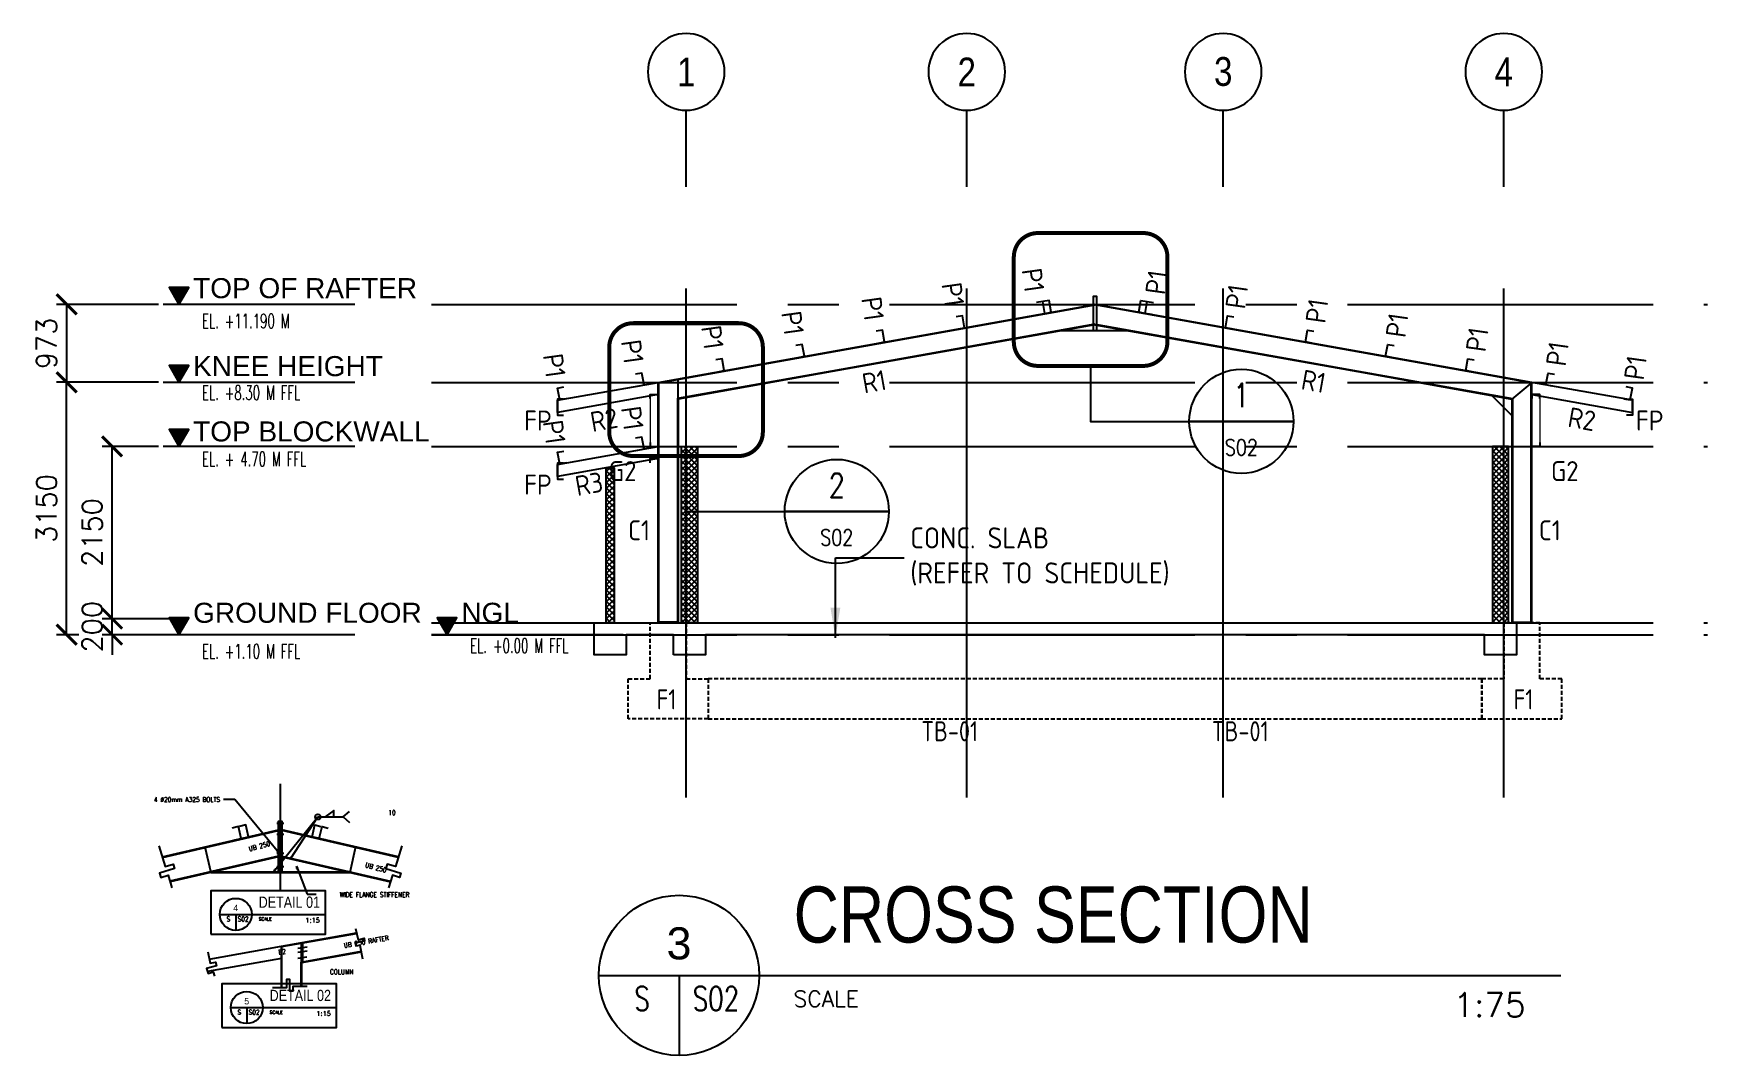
# Model space of a CAD drawing. Header units: millimetres. Extents: x -427046 to -302732, y -48485 to 25407.
# Drawn here: x -336105 to -315219, y 9759 to 22515 of the extents above; entities that cross this region are included whole.
import ezdxf
from ezdxf.enums import TextEntityAlignment as Align
from ezdxf.xclip import XClip

# ---------------------------------------------------------------- set-up
doc = ezdxf.new("R2010")
doc.units = ezdxf.units.MM
doc.header["$LTSCALE"] = 200
doc.header["$MEASUREMENT"] = 0
doc.header["$XCLIPFRAME"] = 2
for name, pattern in [('CENTER', [50.8, 31.75, -6.35, 6.35, -6.35]), ('CENTER2', [28.575, 19.05, -3.175, 3.175, -3.175]), ('HIDDEN', [0.375, 0.25, -0.125]), ('X-Grid-Warehouse$0$CENTER', [50.8, 31.75, -6.35, 6.35, -6.35])]:
    doc.linetypes.add(name, pattern=pattern)
for name, color, linetype in [('1201S pln footng GFL$0$02TX0100---', 2, 'Continuous'), ('A-_FURN----_E-', 8, 'Continuous'), ('A-ANNO-SYMB', 1, 'Continuous'), ('A-ANNO-SYMB-ELEV', 1, 'Continuous'), ('A-ANNO-TEXT', 2, 'Continuous'), ('A-DIM', 1, 'Continuous'), ('A-ELEV-05', 5, 'Continuous'), ('A-ELEV-08', 8, 'Continuous'), ('A-FLOR', 1, 'Continuous'), ('A-GRID', 9, 'CENTER'), ('A-TAR', 1, 'Continuous'), ('A-TITL', 2, 'Continuous'), ('A-TITL-TEXT', 3, 'Continuous'), ('A-TITL-TEXT-03', 3, 'Continuous'), ('A-TXT', 2, 'Continuous'), ('A-WALL', 8, 'Continuous'), ('A-WALL-FNSH', 1, 'Continuous'), ('X-Grid-Warehouse$0$7-9$0$A-GRID-BBLE', 9, 'Continuous'), ('X-Grid-Warehouse$0$A-ANNO-DIMS', 1, 'Continuous'), ('X-Grid-Warehouse$0$A-GRID', 9, 'X-Grid-Warehouse$0$CENTER')]:
    doc.layers.add(name, color=color, linetype=linetype)
doc.layers.add('C-CHANEL', color=242, linetype='Continuous', lineweight=5)
doc.styles.add('1201S pln footng', font='isocp.shx')
doc.styles.add('RC-ANNO-AR-W080', font='arial.ttf', dxfattribs={"width": 0.8})
doc.styles.add('RC-ANNO-AR-W100', font='arial.ttf')
doc.styles.add('RC-ANNO-RO-W080', font='romans.shx', dxfattribs={"width": 0.8})
doc.styles.add('RC-ANNO-RO-W100', font='romans.shx')
doc.styles.add('RC-ANNO-SI-080', font='simplex.shx', dxfattribs={"width": 0.8})
doc.styles.add('RC-ANNO-SI-W060', font='simplex.shx', dxfattribs={"width": 0.6})
doc.styles.add('RC-ANNO-SI-W075', font='simplex.shx', dxfattribs={"width": 0.75})
doc.styles.add('RC-ANNO-SI-W080', font='simplex.shx', dxfattribs={"width": 0.8})
doc.styles.add('RC-ANNO-SI-W100', font='simplex.shx')
doc.styles.add('ST-ISOCP', font='isocp.shx')
doc.styles.add('X-Grid-Warehouse$0$7-9$0$12TH FLOOR COL$0$GRID', font='ARIALN.TTF')
doc.styles.add('X-Grid-Warehouse$0$RC-ANNO-RO-W100', font='romans.shx')
doc.dimstyles.new('RC-LEAD-0030', dxfattribs={"dimscale": 30, "dimtxt": 2.5, "dimasz": 2.5, "dimexe": 1.25, "dimexo": 0.625, "dimgap": 1.25, "dimtad": 1, "dimdec": 0, "dimdsep": 46, "dimtxsty": 'RC-ANNO-RO-W100', "dimblk": 'NONE', "dimcen": 2.5, "dimclrd": 1, "dimclre": 1, "dimclrt": 2, "dimadec": 0, "dimazin": 0, "dimtfac": 1, "dimtdec": 0, "dimtmove": 0, "dimatfit": 3, "dimldrblk": 'SYMB-TAGARW-0001-01', "dimfxl": 0, "dimtzin": 0, "dimlwd": -1, "dimarcsym": 0})
doc.dimstyles.new('X-GRID-B1$0$RC-DIMS-0100', dxfattribs={"dimscale": 150, "dimtxt": 3, "dimasz": 2.5, "dimexe": 1.25, "dimexo": 0.625, "dimgap": 1.25, "dimtad": 1, "dimdec": 0, "dimdsep": 46, "dimtxsty": 'ST-ISOCP', "dimblk": 'X-GRID-B1$0$_ArchTick', "dimcen": 2.5, "dimclrd": 1, "dimclre": 1, "dimclrt": 2, "dimadec": 0, "dimazin": 0, "dimtfac": 1, "dimtdec": 0, "dimtmove": 0, "dimatfit": 3, "dimfxl": 0, "dimtzin": 0, "dimlwd": -1, "dimarcsym": 0})
doc.dimstyles.new('X-Grid-Warehouse$0$RC-DIMS-0100', dxfattribs={"dimscale": 100, "dimtxt": 2.5, "dimasz": 2.5, "dimexe": 1.25, "dimexo": 0.625, "dimgap": 1.25, "dimtad": 1, "dimdec": 0, "dimdsep": 46, "dimtxsty": 'X-Grid-Warehouse$0$RC-ANNO-RO-W100', "dimblk": 'X-Grid-Warehouse$0$_ARCHTICK', "dimcen": 2.5, "dimclrd": 1, "dimclre": 1, "dimclrt": 2, "dimadec": 0, "dimazin": 0, "dimtfac": 1, "dimtdec": 0, "dimtmove": 0, "dimatfit": 3, "dimldrblk": 'X-Grid-Warehouse$0$_None', "dimfxl": 0, "dimtzin": 0, "dimlwd": -1, "dimarcsym": 0})
pattern_1 = [(45, (-250361.47, 291585.5), (-35.355339, 35.355339), []), (135, (-250361.47, 291585.5), (-35.355339, -35.355339), [])]

# ---------------------------------------------------------------- blocks, each defined once
blk = doc.blocks.new('_None')
blk = doc.blocks.new('SYMB-TAGARW-0001-01')
at = {"color": 1}
blk.add_lwpolyline([(-1.04, 0), (0, 0)], dxfattribs=at)
at = {"color": 2, "const_width": 0.0792}
blk.add_lwpolyline([(-0.53, -0.53), (0, 0), (-0.53, 0.53)], dxfattribs=at)
blk = doc.blocks.new('ANNO-DWGTTL-0001-01')
at = {"color": 1}
for p, q in [((-10, 0), (110, 0)), ((0, 0), (0, -10))]:
    blk.add_line(p, q, dxfattribs=at)
at = {"layer": 'A-TITL'}
blk.add_circle((0, 0), 10, dxfattribs=at)
at = {"color": 3, "style": 'RC-ANNO-SI-W075', "width": 0.75}
for tag, p in [('SOURCE_SHEET_NO', (-4.61, -2.89)), ('DRAWING_SHEET_NO', (4.61, -2.89))]:
    blk.add_attdef(tag, text='', height=2, dxfattribs=at).set_placement(p, align=Align.MIDDLE_CENTER)
at = {"layer": 'A-TITL-TEXT', "color": 3, "insert": (14.29, -1.92), "char_height": 2, "width": 13.6957, "attachment_point": 1, "style": 'RC-ANNO-SI-W100'}
blk.add_mtext('SCALE', dxfattribs=at)
at = {"layer": 'A-TITL-TEXT', "style": 'RC-ANNO-AR-W080', "width": 0.8}
blk.add_attdef('DRAWING_TITLE', text='', height=7, dxfattribs=at).set_placement((14.29, 2), align=Align.BOTTOM_LEFT)
at = {"layer": 'A-TITL-TEXT', "style": 'RC-ANNO-AR-W100'}
blk.add_attdef('DRAWING_NO', text='', height=4, dxfattribs=at).set_placement((0, 4), align=Align.MIDDLE_CENTER)
at = {"layer": 'A-TITL-TEXT', "color": 3, "style": 'RC-ANNO-SI-W100'}
blk.add_attdef('DRAWING_SCALE', text='', height=2, dxfattribs=at).set_placement((110, -4.54), align=Align.BOTTOM_RIGHT)
blk = doc.blocks.new('X-Grid-Warehouse$0$7-9$0$12TH FLOOR COL$0$GRID MODULE')
at = {"color": 8, "linetype": 'Continuous'}
blk.add_circle((0, 0), 600, dxfattribs=at)
at = {"color": 6, "style": 'X-Grid-Warehouse$0$7-9$0$12TH FLOOR COL$0$GRID'}
blk.add_attdef('GRID_TEXT_VERTICAL', text='', height=450, dxfattribs=at).set_placement((0, 0), align=Align.MIDDLE_CENTER)
blk = doc.blocks.new('ANNO-FLVLTG-0001')
blk.add_hatch(color=1).paths.add_polyline_path([(0, 0), (1.07, 1.85), (-1.07, 1.85)])
at = {"color": 1}
for p, q in [((1.7, 0), (-1.7, 0)), ((19.21, 0), (1.7, 0))]:
    blk.add_line(p, q, dxfattribs=at)
blk.add_lwpolyline([(0, 0), (1.07, 1.85), (-1.07, 1.85)], close=True, dxfattribs=at)
at = {"layer": 'A-_FURN----_E-', "color": 8, "style": 'RC-ANNO-SI-W060', "width": 0.6}
blk.add_attdef('FFL_LEVEL', (2.52, 0.61), '', height=2, dxfattribs=at)
blk = doc.blocks.new('X-Grid-Warehouse$0$_ARCHTICK')
at = {"color": 0, "linetype": 'ByBlock', "const_width": 0.15}
blk.add_lwpolyline([(-0.5, -0.5), (0.5, 0.5)], dxfattribs=at)
blk = doc.blocks.new('*D47')
at = {"layer": 'defpoints', "color": 0}
for p in [(-335123, 15211), (-334213, 15211), (-334213, 15011)]:
    blk.add_point(p, dxfattribs=at)
at = {"layer": 'X-Grid-Warehouse$0$A-ANNO-DIMS', "color": 1}
for p, q in [((-335123, 15211), (-335123, 15461)), ((-335123, 15011), (-335123, 15211)), ((-335123, 15011), (-335123, 14761))]:
    blk.add_line(p, q, dxfattribs=at)
at = {"layer": 'X-Grid-Warehouse$0$A-ANNO-DIMS', "color": 1, "lineweight": -2}
for p, q in [((-334275, 15211), (-335248, 15211)), ((-334275, 15011), (-335248, 15011))]:
    blk.add_line(p, q, dxfattribs=at)
at = {"layer": 'X-Grid-Warehouse$0$A-ANNO-DIMS', "color": 1, "xscale": 250, "yscale": 250, "zscale": 250}
for p, rotation in [((-335123, 15211), 270), ((-335123, 15011), 90)]:
    blk.add_blockref('X-Grid-Warehouse$0$_ARCHTICK', p, dxfattribs=dict(at, rotation=rotation))
at = {"layer": 'X-Grid-Warehouse$0$A-ANNO-DIMS', "color": 2, "insert": (-335373, 15111), "char_height": 250, "attachment_point": 5, "rotation": 90, "style": 'X-Grid-Warehouse$0$RC-ANNO-RO-W100'}
blk.add_mtext('200', dxfattribs=at)
blk = doc.blocks.new('X-Grid-Warehouse$0$_None')
blk = doc.blocks.new('*D48')
at = {"layer": 'defpoints', "color": 0}
for p in [(-335123, 17361), (-334485, 17361), (-334487, 15211)]:
    blk.add_point(p, dxfattribs=at)
at = {"layer": 'X-Grid-Warehouse$0$A-ANNO-DIMS', "color": 1, "lineweight": -2}
for p, q in [((-334547, 17361), (-335248, 17361)), ((-334550, 15211), (-335248, 15211))]:
    blk.add_line(p, q, dxfattribs=at)
at = {"layer": 'X-Grid-Warehouse$0$A-ANNO-DIMS', "color": 1}
blk.add_line((-335123, 15211), (-335123, 17361), dxfattribs=at)
at = {"layer": 'X-Grid-Warehouse$0$A-ANNO-DIMS', "color": 1, "xscale": 250, "yscale": 250, "zscale": 250}
for p, rotation in [((-335123, 17361), 90), ((-335123, 15211), 270)]:
    blk.add_blockref('X-Grid-Warehouse$0$_ARCHTICK', p, dxfattribs=dict(at, rotation=rotation))
at = {"layer": 'X-Grid-Warehouse$0$A-ANNO-DIMS', "color": 2, "insert": (-335373, 16286), "char_height": 250, "attachment_point": 5, "rotation": 90, "style": 'X-Grid-Warehouse$0$RC-ANNO-RO-W100'}
blk.add_mtext('2150', dxfattribs=at)
blk = doc.blocks.new('*D49')
at = {"layer": 'defpoints', "color": 0}
for p in [(-335691, 18161), (-334485, 18161), (-335477, 15011)]:
    blk.add_point(p, dxfattribs=at)
at = {"layer": 'X-Grid-Warehouse$0$A-ANNO-DIMS', "color": 1, "lineweight": -2}
for p, q in [((-334547, 18161), (-335816, 18161)), ((-335539, 15011), (-335816, 15011))]:
    blk.add_line(p, q, dxfattribs=at)
at = {"layer": 'X-Grid-Warehouse$0$A-ANNO-DIMS', "color": 1}
blk.add_line((-335691, 15011), (-335691, 18161), dxfattribs=at)
at = {"layer": 'X-Grid-Warehouse$0$A-ANNO-DIMS', "color": 1, "xscale": 250, "yscale": 250, "zscale": 250}
for p, rotation in [((-335691, 18161), 90), ((-335691, 15011), 270)]:
    blk.add_blockref('X-Grid-Warehouse$0$_ARCHTICK', p, dxfattribs=dict(at, rotation=rotation))
at = {"layer": 'X-Grid-Warehouse$0$A-ANNO-DIMS', "color": 2, "insert": (-335941, 16586), "char_height": 250, "attachment_point": 5, "rotation": 90, "style": 'X-Grid-Warehouse$0$RC-ANNO-RO-W100'}
blk.add_mtext('3150', dxfattribs=at)
blk = doc.blocks.new('*D50')
at = {"layer": 'defpoints', "color": 0}
for p in [(-334485, 19134), (-335691, 18161), (-334485, 18161)]:
    blk.add_point(p, dxfattribs=at)
at = {"layer": 'X-Grid-Warehouse$0$A-ANNO-DIMS', "color": 1, "lineweight": -2}
for p, q in [((-334547, 19134), (-335816, 19134)), ((-334547, 18161), (-335816, 18161))]:
    blk.add_line(p, q, dxfattribs=at)
at = {"layer": 'X-Grid-Warehouse$0$A-ANNO-DIMS', "color": 1}
blk.add_line((-335691, 19134), (-335691, 18161), dxfattribs=at)
at = {"layer": 'X-Grid-Warehouse$0$A-ANNO-DIMS', "color": 1, "xscale": 250, "yscale": 250, "zscale": 250}
for p, rotation in [((-335691, 19134), 90), ((-335691, 18161), 270)]:
    blk.add_blockref('X-Grid-Warehouse$0$_ARCHTICK', p, dxfattribs=dict(at, rotation=rotation))
at = {"layer": 'X-Grid-Warehouse$0$A-ANNO-DIMS', "color": 2, "insert": (-335941, 18647), "char_height": 250, "attachment_point": 5, "rotation": 90, "style": 'X-Grid-Warehouse$0$RC-ANNO-RO-W100'}
blk.add_mtext('973', dxfattribs=at)
blk = doc.blocks.new('ANNO-TARGET-0001-01')
at = {"color": 5}
blk.add_line((0, 0), (-13, 0), dxfattribs=at)
blk.add_circle((-6.5, 0), 6.5, dxfattribs=at)
at = {"color": 3, "style": 'RC-ANNO-SI-080', "width": 0.8}
for tag, p in [('DRAWING_NO', (-6.5, 3.25)), ('TARGET_SHEET_NO', (-6.5, -3.25))]:
    blk.add_attdef(tag, text='', height=2, dxfattribs=at).set_placement(p, align=Align.MIDDLE_CENTER)
blk = doc.blocks.new('X-GRID-B1$0$_ArchTick')
at = {"color": 0, "linetype": 'ByBlock', "const_width": 0.15}
blk.add_lwpolyline([(-0.5, -0.5), (0.5, 0.5)], dxfattribs=at)

msp = doc.modelspace()

# ---------------------------------------------------------------- hatches: boundary and pattern name
for points in [[(-333045.3, 12642.6), (-333045.3, 12662.6), (-333005.3, 12662.6), (-333005.3, 12642.6)], [(-333045.3, 12508.6), (-333045.3, 12528.6), (-333005.3, 12528.6), (-333005.3, 12508.6)], [(-333045.3, 12269.6), (-333045.3, 12289.6), (-333005.3, 12289.6), (-333005.3, 12269.6)], [(-333045.3, 12103.1), (-333045.3, 12123.1), (-333005.3, 12123.1), (-333005.3, 12103.1)]]:
    msp.add_hatch(color=14).paths.add_polyline_path(points)
at = {"layer": 'A-WALL-FNSH'}
h = msp.add_hatch(dxfattribs=at)
h.set_pattern_fill('ANSI37', color=8, scale=400)
h.set_pattern_definition(pattern_1)
h.paths.add_polyline_path([(-327821, 15160.5), (-328021, 15160.5), (-328021, 17360.5), (-327821, 17360.5)])
h = msp.add_hatch(dxfattribs=at)
h.set_pattern_fill('ANSI37', color=8, scale=400)
h.set_pattern_definition(pattern_1)
h.paths.add_polyline_path([(-317901, 15160.5), (-317701, 15160.5), (-317701, 17360.5), (-317901, 17360.5)])
h = msp.add_hatch(dxfattribs=at)
h.set_pattern_fill('ANSI37', color=8, scale=400)
h.set_pattern_definition(pattern_1)
h.paths.add_polyline_path([(-328861, 15160.5), (-328961, 15160.5), (-328961, 17092.1), (-328861, 17092.1)])

# ---------------------------------------------------------------- linework, layer by layer
at = {"color": 2}
for points in [[(-323566, 19007.8), (-323487.2, 19021.5), (-323513.1, 19169.5), (-323591.9, 19155.8)], [(-323487.2, 19021.5), (-323408.4, 19035.3), (-323434.3, 19183.3), (-323513.1, 19169.5)], [(-322234.8, 19021.5), (-322313.6, 19035.3), (-322287.7, 19183.3), (-322208.9, 19169.5)], [(-322156, 19007.8), (-322234.8, 19021.5), (-322208.9, 19169.5), (-322130.1, 19155.8)], [(-325566, 18650.6), (-325487.2, 18664.4), (-325513.1, 18812.4), (-325591.9, 18798.6)], [(-324566, 18829.2), (-324487.2, 18843), (-324513.1, 18991), (-324591.9, 18977.2)], [(-321156, 18829.2), (-321234.8, 18843), (-321208.9, 18991), (-321130.1, 18977.2)], [(-320156, 18650.6), (-320234.8, 18664.4), (-320208.9, 18812.4), (-320130.1, 18798.6)], [(-326566, 18472.1), (-326487.2, 18485.9), (-326513.1, 18633.9), (-326591.9, 18620.1)], [(-319156, 18472.1), (-319234.8, 18485.9), (-319208.9, 18633.9), (-319130.1, 18620.1)], [(-327566, 18293.5), (-327487.2, 18307.3), (-327513.1, 18455.3), (-327591.9, 18441.5)], [(-318156, 18293.5), (-318234.8, 18307.3), (-318208.9, 18455.3), (-318130.1, 18441.5)], [(-328566, 18115), (-328487.2, 18128.8), (-328513.1, 18276.8), (-328591.9, 18263)], [(-317156, 18115), (-317234.8, 18128.8), (-317208.9, 18276.8), (-317130.1, 18263)], [(-329460.4, 17955.3), (-329539.1, 17941), (-329566, 18088.8), (-329487.3, 18103.2)], [(-316261.6, 17955.3), (-316182.9, 17941), (-316156, 18088.8), (-316234.7, 18103.2)], [(-329491, 17951.8), (-329566, 17951.8), (-329566, 17751.8), (-329491, 17751.8)], [(-316231, 17951.8), (-316156, 17951.8), (-316156, 17751.8), (-316231, 17751.8)], [(-328566, 17315), (-328487.2, 17328.8), (-328513.1, 17476.8), (-328591.9, 17463)], [(-329460.4, 17155.3), (-329539.1, 17141), (-329566, 17288.8), (-329487.3, 17303.2)], [(-329491, 17151.8), (-329566, 17151.8), (-329566, 16951.8), (-329491, 16951.8)], [(-333591.4, 12450.8), (-333513.4, 12468.5), (-333546.8, 12615), (-333624.8, 12597.3)], [(-333500.4, 12472), (-333422.4, 12489.7), (-333455.8, 12636.2), (-333533.8, 12618.5)], [(-332551.6, 12472), (-332629.6, 12489.7), (-332596.2, 12636.2), (-332518.2, 12618.5)], [(-332460.6, 12450.8), (-332538.6, 12468.5), (-332505.2, 12615), (-332427.2, 12597.3)]]:
    msp.add_lwpolyline(points, dxfattribs=at)
at = {"color": 4}
for points in [[(-328411, 17958.1), (-328411, 18008.1), (-328311, 18008.1), (-328311, 17958.1)], [(-317311, 17958.1), (-317311, 18008.1), (-317411, 18008.1), (-317411, 17958.1)], [(-328411, 17410.5), (-328411, 17360.5), (-328311, 17360.5), (-328311, 17410.5)], [(-317311, 17410.5), (-317311, 17360.5), (-317411, 17360.5), (-317411, 17410.5)], [(-328411, 17158.1), (-328411, 17208.1), (-328311, 17208.1), (-328311, 17158.1)]]:
    msp.add_lwpolyline(points, dxfattribs=at)
at = {"color": 14}
for points in [[(-333045.3, 12642.6), (-333045.3, 12662.6), (-333005.3, 12662.6), (-333005.3, 12642.6)], [(-333045.3, 12508.6), (-333045.3, 12528.6), (-333005.3, 12528.6), (-333005.3, 12508.6)], [(-333045.3, 12269.6), (-333045.3, 12289.6), (-333005.3, 12289.6), (-333005.3, 12269.6)], [(-333045.3, 12103.1), (-333045.3, 12123.1), (-333005.3, 12123.1), (-333005.3, 12103.1)]]:
    msp.add_lwpolyline(points, close=True, dxfattribs=at)
at = {"layer": 'A-ANNO-SYMB', "color": 5, "linetype": 'HIDDEN', "const_width": 50}
for points in [[(-323574, 18365.8), (-322257.2, 18365.8, 0.4142136), (-321957.2, 18665.8), (-321957.2, 19723.8, 0.4142136), (-322257.2, 20023.8), (-323574, 20023.8, 0.4142136), (-323874, 19723.8), (-323874, 18665.8, 0.4142136)], [(-328621.7, 17241.3), (-327304.8, 17241.3, 0.4142136), (-327004.8, 17541.3), (-327004.8, 18599.2, 0.4142136), (-327304.8, 18899.2), (-328621.7, 18899.2, 0.4142136), (-328921.7, 18599.2), (-328921.7, 17541.3, 0.4142136)]]:
    msp.add_lwpolyline(points, format="xyb", close=True, dxfattribs=at)
at = {"layer": 'A-ANNO-SYMB', "color": 5}
for points in [[(-322915.6, 18365.8), (-322915.6, 17673.9), (-320384.6, 17673.9)], [(-327963.3, 17241.3), (-327963.3, 16549.4), (-325432.3, 16549.4)]]:
    msp.add_lwpolyline(points, dxfattribs=at)
at = {"layer": 'A-DIM', "color": 1}
for p in [(-328311, 18160.5), (-317411, 18160.5)]:
    msp.add_line(p, (-322861, 19133.6), dxfattribs=at)
for points in [[(-332089, 11344.1), (-332056, 11204.1), (-331979.9, 11222.1), (-331973.5, 11185.1), (-332089.7, 11164.9), (-332083.1, 11127), (-332031.6, 11136), (-332002, 10965.7)], [(-333931, 11053.1), (-333902, 10910.1), (-333834.7, 10923.8), (-333823, 10878.1), (-333945.6, 10846.6), (-333924, 10783.1), (-333863.6, 10803.7), (-333844.9, 10748.7)], [(-333121.5, 10607.6), (-332945, 10607.6), (-332945, 10712.1), (-332909.5, 10712.1), (-332909.5, 10565.6), (-332864, 10565.6), (-332864, 10623.6), (-332689.5, 10623.6)]]:
    msp.add_lwpolyline(points, dxfattribs=at)
at = {"layer": 'A-ELEV-05', "color": 2, "linetype": 'HIDDEN'}
for points in [[(-328686, 13960.5), (-328686, 14460.5), (-328411, 14460.5), (-328411, 15160.5), (-327961, 15160.5), (-327961, 14460.5), (-327686, 14460.5), (-327686, 13960.5)], [(-317036, 13960.5), (-317036, 14460.5), (-317311, 14460.5), (-317311, 15160.5), (-317761, 15160.5), (-317761, 14460.5), (-318036, 14460.5), (-318036, 13960.5)]]:
    msp.add_lwpolyline(points, close=True, dxfattribs=at)
at = {"layer": 'A-ELEV-08', "linetype": 'CENTER2'}
for p, q in [((-331138.8, 19133.6), (-315218.9, 19133.6)), ((-331138.8, 18160.5), (-315218.9, 18160.5)), ((-331138.8, 17360.5), (-315218.9, 17360.5)), ((-331138.8, 15160.5), (-315218.9, 15160.5)), ((-331138.8, 15010.5), (-315218.9, 15010.5))]:
    msp.add_line(p, q, dxfattribs=at)
at = {"layer": 'A-FLOR'}
for points in [[(-334541, 12375.6), (-334462, 12118.1), (-334361.6, 12148.9), (-334344.3, 12092.6), (-334531.4, 12035.2), (-334515.2, 11982.4), (-334425.6, 12009.9), (-334377.1, 11852)], [(-331511, 12375.6), (-331590, 12118.1), (-331690.4, 12148.9), (-331707.7, 12092.6), (-331520.6, 12035.2), (-331536.8, 11982.4), (-331626.4, 12009.9), (-331674.9, 11852)]]:
    msp.add_lwpolyline(points, dxfattribs=at)
at = {"layer": 'A-GRID'}
msp.add_line((-333026, 13151.6), (-333026, 11807.5), dxfattribs=at)
at = {"layer": 'A-WALL', "color": 4}
for p, q in [((-322429.3, 18802.6), (-323292.7, 18802.6)), ((-328061, 17951.2), (-328061, 18205.1)), ((-317411, 18160.5), (-317661, 17951.2)), ((-332805, 11097.6), (-332692, 11113.6)), ((-332762.5, 10914.3), (-332762.5, 11168.3)), ((-332742.5, 10914.3), (-332742.5, 11168.3)), ((-332807, 10973.6), (-332694, 10989.6)), ((-332805, 11048.6), (-332692, 11064.6))]:
    msp.add_line(p, q, dxfattribs=at)
at = {"layer": 'A-WALL', "color": 2}
for p, q in [((-333966.7, 12363.9), (-333892.2, 12042.4)), ((-332085.3, 12363.9), (-332159.8, 12042.4)), ((-333892.2, 12052.4), (-332159.8, 12052.4)), ((-333892.2, 12042.4), (-332159.8, 12042.4))]:
    msp.add_line(p, q, dxfattribs=at)
at = {"layer": 'A-WALL', "color": 4}
for points in [[(-322841, 18802.6), (-322881, 18802.6), (-322881, 19235.6), (-322841, 19235.6)], [(-333006, 12052.4), (-333046, 12052.4), (-333046, 12681.9), (-333006, 12681.9)]]:
    msp.add_lwpolyline(points, close=True, dxfattribs=at)
for points in [[(-322861, 18879.7), (-326141.6, 18293.9), (-328061, 17951.2), (-328061, 15160.5), (-328311, 15160.5), (-328311, 18160.5), (-322861, 19133.6)], [(-322861, 18879.7), (-319580.4, 18293.9), (-317661, 17951.2), (-317661, 15160.5), (-317411, 15160.5), (-317411, 18160.5), (-322861, 19133.6)], [(-334499.5, 12240.5), (-333046, 12577.2)], [(-331552.5, 12240.5), (-333006, 12577.2)], [(-333046, 12238.5), (-334399.5, 11924.9)], [(-333006, 12238.5), (-331652.5, 11924.9)], [(-333012.5, 10607.6), (-333012.5, 11123.6), (-332076.4, 11290.8)], [(-332016.2, 11047.6), (-332762.5, 10914.3), (-332762.5, 10623.6)]]:
    msp.add_lwpolyline(points, dxfattribs=at)
at = {"layer": 'A-WALL', "color": 1}
for points in [[(-322862.3, 18887.1), (-326142.9, 18301.4), (-328068.6, 17957.5), (-328068.6, 15168.1), (-328303.4, 15168.1), (-328303.4, 18154.2), (-322859.7, 19126.2)], [(-322859.7, 18887.1), (-319579.1, 18301.4), (-317653.4, 17957.5), (-317653.4, 15168.1), (-317418.6, 15168.1), (-317418.6, 18154.2), (-322862.3, 19126.2)], [(-332359.6, 12736.4), (-332359.6, 12818.8), (-332464.1, 12736.4)], [(-332241.1, 12736.4), (-332162.8, 12804.4)], [(-334496.6, 12230.9), (-333046, 12567)], [(-331555.4, 12230.9), (-333006, 12567)], [(-332241.1, 12736.4), (-332162.8, 12668.4)], [(-333046, 12248.8), (-334402.5, 11934.5)], [(-333006, 12248.8), (-331649.5, 11934.5)], [(-333004.9, 10607.6), (-333004.9, 11117.3), (-332074.7, 11283.4)], [(-332017.5, 11055), (-332770.1, 10920.6), (-332770.1, 10623.6)]]:
    msp.add_lwpolyline(points, dxfattribs=at)
at = {"layer": 'A-WALL', "color": 2}
for points in [[(-328311, 18008.1), (-329566, 17784), (-329566, 17936.4), (-328311, 18160.5)], [(-317411, 18008.1), (-316156, 17784), (-316156, 17936.4), (-317411, 18160.5)], [(-328311, 17208.1), (-329566, 16984), (-329566, 17136.4), (-328311, 17360.5)], [(-333912.7, 10962.9), (-333012.5, 11123.6)], [(-333012.5, 10971.2), (-333932.1, 10807)]]:
    msp.add_lwpolyline(points, dxfattribs=at)
msp.add_lwpolyline([(-317661, 17745.8), (-317911, 17995.8), (-317661, 17951.2)], close=True, dxfattribs=at)
at = {"layer": 'A-WALL', "color": 8}
for points in [[(-327821, 15160.5), (-328021, 15160.5), (-328021, 17360.5), (-327821, 17360.5)], [(-317901, 15160.5), (-317701, 15160.5), (-317701, 17360.5), (-317901, 17360.5)], [(-328861, 15160.5), (-328961, 15160.5), (-328961, 17092.1), (-328861, 17092.1)]]:
    msp.add_lwpolyline(points, close=True, dxfattribs=at)
at = {"layer": 'A-WALL', "color": 3}
msp.add_lwpolyline([(-328121, 14760.5), (-328121, 15010.5), (-328711, 15010.5), (-328711, 14760.5), (-329111, 14760.5), (-329111, 15160.5), (-317601, 15159.2), (-317601, 14760.5), (-318001, 14760.5), (-318001, 15010.5), (-327721, 15010.5), (-327721, 14760.5)], close=True, dxfattribs=at)
at = {"layer": 'A-WALL', "color": 1, "linetype": 'HIDDEN'}
msp.add_lwpolyline([(-327686, 13960.5), (-318036, 13960.5), (-318036, 14460.5), (-327686, 14460.5)], close=True, dxfattribs=at)
at = {"layer": 'A-WALL', "color": 5}
for points in [[(-332980, 12652.6), (-333070.3, 12652.6)], [(-332980, 12518.6), (-333070.3, 12518.6)], [(-332980, 12279.6), (-333070.3, 12279.6)], [(-332980, 12113.1), (-333070.3, 12113.1)]]:
    msp.add_lwpolyline(points, dxfattribs=at)
at = {"layer": 'A-WALL', "color": 1}
msp.add_circle((-332557.4, 12736.4), 33.3, dxfattribs=at)
at = {"layer": 'C-CHANEL', "ltscale": 0.005}
for points in [[(-328311, 17360.5), (-328311, 18008.1), (-328411, 18008.1), (-328411, 17360.5)], [(-317411, 17360.5), (-317411, 18008.1), (-317311, 18008.1), (-317311, 17360.5)]]:
    msp.add_lwpolyline(points, close=True, dxfattribs=at)
at = {"layer": 'X-Grid-Warehouse$0$A-GRID', "color": 8}
for p, q in [((-327961, 12980), (-327961, 21557)), ((-324461, 12980), (-324461, 21557)), ((-321261, 12980), (-321261, 21557)), ((-317761, 12980), (-317761, 21557))]:
    msp.add_line(p, q, dxfattribs=at)

# ---------------------------------------------------------------- block references
at = {"layer": 'A-ANNO-SYMB'}
ref = msp.add_blockref('ANNO-TARGET-0001-01', (-320384.6, 17673.9), dxfattribs=dict(at, xscale=100, yscale=100, zscale=100))
ref.add_attrib('DRAWING_NO', '1', dxfattribs={"layer": '0', "color": 3, "height": 300, "style": 'RC-ANNO-SI-W080', "width": 0.8}).set_placement((-321034.6, 17998.9), align=Align.MIDDLE_CENTER)
ref.add_attrib('TARGET_SHEET_NO', 'S02', dxfattribs={"layer": '0', "color": 3, "height": 200, "style": 'RC-ANNO-SI-W080', "width": 0.8}).set_placement((-321034.6, 17348.9), align=Align.MIDDLE_CENTER)
ref = msp.add_blockref('ANNO-TARGET-0001-01', (-325432.3, 16549.4), dxfattribs=dict(at, xscale=100, yscale=100, zscale=100))
ref.add_attrib('DRAWING_NO', '2', dxfattribs={"layer": '0', "color": 3, "height": 300, "style": 'RC-ANNO-SI-W080', "width": 0.8}).set_placement((-326082.3, 16874.4), align=Align.MIDDLE_CENTER)
ref.add_attrib('TARGET_SHEET_NO', 'S02', dxfattribs={"layer": '0', "color": 3, "height": 200, "style": 'RC-ANNO-SI-W080', "width": 0.8}).set_placement((-326082.3, 16224.4), align=Align.MIDDLE_CENTER)
at = {"layer": 'A-ANNO-SYMB-ELEV'}
ref = msp.add_blockref('ANNO-FLVLTG-0001', (-334290.7, 19133.6), dxfattribs=dict(at, xscale=114.2857141712947, yscale=114.2857141712947, zscale=114.2857141712947))
ref.add_attrib('FFL_LEVEL', 'EL. +11.190 M', (-334002.8, 18837), dxfattribs={"layer": '0', "color": 2, "height": 178.571, "style": 'RC-ANNO-SI-W060', "width": 0.6})
ref = msp.add_blockref('ANNO-FLVLTG-0001', (-334290.7, 18160.5), dxfattribs=dict(at, xscale=114.2857141712947, yscale=114.2857141712947, zscale=114.2857141712947))
ref.add_attrib('FFL_LEVEL', 'EL. +8.30 M FFL', (-334002.8, 17940.8), dxfattribs={"layer": '0', "color": 2, "height": 178.571, "style": 'RC-ANNO-SI-W060', "width": 0.6})
ref = msp.add_blockref('ANNO-FLVLTG-0001', (-334290.7, 17360.5), dxfattribs=dict(at, xscale=114.2857141712947, yscale=114.2857141712947, zscale=114.2857141712947))
ref.add_attrib('FFL_LEVEL', 'EL. + 4.70 M FFL', (-334002.8, 17113.9), dxfattribs={"layer": '0', "color": 2, "height": 178.571, "style": 'RC-ANNO-SI-W060', "width": 0.6})
ref = msp.add_blockref('ANNO-FLVLTG-0001', (-334290.7, 15010.5), dxfattribs=dict(at, xscale=114.2857141712947, yscale=114.2857141712947, zscale=114.2857141712947))
ref.add_attrib('FFL_LEVEL', 'EL. +1.10 M FFL', (-334002.8, 14713.9), dxfattribs={"layer": '0', "color": 2, "height": 178.571, "style": 'RC-ANNO-SI-W060', "width": 0.6})
ref = msp.add_blockref('ANNO-FLVLTG-0001', (-330944.6, 15010.5), dxfattribs=dict(at, xscale=114.2857141712947, yscale=114.2857141712947, zscale=114.2857141712947))
ref.add_attrib('FFL_LEVEL', 'EL. +0.00 M FFL', (-330656.6, 14784), dxfattribs={"layer": '0', "color": 2, "height": 178.571, "style": 'RC-ANNO-SI-W060', "width": 0.6})
at = {"layer": 'A-TITL-TEXT-03'}
ref = msp.add_blockref('ANNO-DWGTTL-0001-01', (-333581.2, 11520.5), dxfattribs=dict(at, xscale=20, yscale=20, zscale=20))
XClip(ref).set_block_clipping_path([(-15.6169289021, -12.4251697961), (55.9080710979, 14.7498302039)])
ref.add_attrib('DRAWING_TITLE', 'DETAIL 01', dxfattribs={"layer": 'A-TITL-TEXT', "height": 140, "style": 'RC-ANNO-AR-W080', "width": 0.8}).set_placement((-333295.3, 11560.5), align=Align.BOTTOM_LEFT)
ref.add_attrib('DRAWING_SCALE', '1:15', dxfattribs={"layer": 'A-TITL-TEXT', "color": 3, "height": 60, "style": 'RC-ANNO-SI-W100'}).set_placement((-332532.5, 11399.2), align=Align.BOTTOM_RIGHT)
ref.add_attrib('DRAWING_NO', '4', dxfattribs={"layer": 'A-TITL-TEXT', "height": 80, "style": 'RC-ANNO-AR-W100'}).set_placement((-333581.2, 11600.5), align=Align.MIDDLE_CENTER)
ref.add_attrib('SOURCE_SHEET_NO', 'S', dxfattribs={"layer": '0', "color": 3, "height": 60, "style": 'RC-ANNO-SI-W075', "width": 0.75}).set_placement((-333673.3, 11462.7), align=Align.MIDDLE_CENTER)
ref.add_attrib('DRAWING_SHEET_NO', 'S02', dxfattribs={"layer": '0', "color": 3, "height": 60, "style": 'RC-ANNO-SI-W075', "width": 0.75}).set_placement((-333489, 11462.7), align=Align.MIDDLE_CENTER)
ref = msp.add_blockref('ANNO-DWGTTL-0001-01', (-328050.7, 10758.5), dxfattribs=dict(at, xscale=100, yscale=100, zscale=100))
ref.add_attrib('DRAWING_TITLE', 'CROSS SECTION', dxfattribs={"layer": 'A-TITL-TEXT', "height": 700, "style": 'RC-ANNO-AR-W080', "width": 0.8}).set_placement((-326621.2, 10958.5), align=Align.BOTTOM_LEFT)
ref.add_attrib('DRAWING_SCALE', '1:75', dxfattribs={"layer": 'A-TITL-TEXT', "color": 3, "height": 300, "style": 'RC-ANNO-SI-W100'}).set_placement((-317488.9, 10151.7), align=Align.BOTTOM_RIGHT)
ref.add_attrib('DRAWING_NO', '3', dxfattribs={"layer": 'A-TITL-TEXT', "height": 400, "style": 'RC-ANNO-AR-W100'}).set_placement((-328050.7, 11158.5), align=Align.MIDDLE_CENTER)
ref.add_attrib('SOURCE_SHEET_NO', 'S', dxfattribs={"layer": '0', "color": 3, "height": 300, "style": 'RC-ANNO-SI-W075', "width": 0.75}).set_placement((-328511.2, 10469.3), align=Align.MIDDLE_CENTER)
ref.add_attrib('DRAWING_SHEET_NO', 'S02', dxfattribs={"layer": '0', "color": 3, "height": 300, "style": 'RC-ANNO-SI-W075', "width": 0.75}).set_placement((-327590.1, 10469.3), align=Align.MIDDLE_CENTER)
ref = msp.add_blockref('ANNO-DWGTTL-0001-01', (-333444.4, 10356.7), dxfattribs=dict(at, xscale=20, yscale=20, zscale=20))
XClip(ref).set_block_clipping_path([(-15.6169289021, -12.4251697961), (55.9080710979, 14.7498302039)])
ref.add_attrib('DRAWING_TITLE', 'DETAIL 02', dxfattribs={"layer": 'A-TITL-TEXT', "height": 140, "style": 'RC-ANNO-AR-W080', "width": 0.8}).set_placement((-333158.5, 10396.7), align=Align.BOTTOM_LEFT)
ref.add_attrib('DRAWING_SCALE', '1:15', dxfattribs={"layer": 'A-TITL-TEXT', "color": 3, "height": 60, "style": 'RC-ANNO-SI-W100'}).set_placement((-332395.7, 10235.3), align=Align.BOTTOM_RIGHT)
ref.add_attrib('DRAWING_NO', '5', dxfattribs={"layer": 'A-TITL-TEXT', "height": 80, "style": 'RC-ANNO-AR-W100'}).set_placement((-333444.4, 10436.7), align=Align.MIDDLE_CENTER)
ref.add_attrib('SOURCE_SHEET_NO', 'S', dxfattribs={"layer": '0', "color": 3, "height": 60, "style": 'RC-ANNO-SI-W075', "width": 0.75}).set_placement((-333536.5, 10298.8), align=Align.MIDDLE_CENTER)
ref.add_attrib('DRAWING_SHEET_NO', 'S02', dxfattribs={"layer": '0', "color": 3, "height": 60, "style": 'RC-ANNO-SI-W075', "width": 0.75}).set_placement((-333352.2, 10298.8), align=Align.MIDDLE_CENTER)
at = {"layer": 'X-Grid-Warehouse$0$7-9$0$A-GRID-BBLE'}
ref = msp.add_blockref('X-Grid-Warehouse$0$7-9$0$12TH FLOOR COL$0$GRID MODULE', (-327961, 22036), dxfattribs=dict(at, xscale=-0.7982921655551336, yscale=0.7982921655551336, zscale=0.7982921655551336, rotation=180))
ref.add_attrib('GRID_TEXT_VERTICAL', '1', dxfattribs={"layer": '0', "color": 6, "height": 359.2, "style": 'X-Grid-Warehouse$0$7-9$0$12TH FLOOR COL$0$GRID'}).set_placement((-327961, 22034.5), align=Align.MIDDLE_CENTER)
ref = msp.add_blockref('X-Grid-Warehouse$0$7-9$0$12TH FLOOR COL$0$GRID MODULE', (-324461, 22036), dxfattribs=dict(at, xscale=-0.7982921655551336, yscale=0.7982921655551336, zscale=0.7982921655551336, rotation=180))
ref.add_attrib('GRID_TEXT_VERTICAL', '2', dxfattribs={"layer": '0', "color": 6, "height": 359.2, "style": 'X-Grid-Warehouse$0$7-9$0$12TH FLOOR COL$0$GRID'}).set_placement((-324461, 22034.5), align=Align.MIDDLE_CENTER)
ref = msp.add_blockref('X-Grid-Warehouse$0$7-9$0$12TH FLOOR COL$0$GRID MODULE', (-321261, 22036), dxfattribs=dict(at, xscale=-0.7982921655551336, yscale=0.7982921655551336, zscale=0.7982921655551336, rotation=180))
ref.add_attrib('GRID_TEXT_VERTICAL', '3', dxfattribs={"layer": '0', "color": 6, "height": 359.2, "style": 'X-Grid-Warehouse$0$7-9$0$12TH FLOOR COL$0$GRID'}).set_placement((-321261, 22040.7), align=Align.MIDDLE_CENTER)
ref = msp.add_blockref('X-Grid-Warehouse$0$7-9$0$12TH FLOOR COL$0$GRID MODULE', (-317761, 22036), dxfattribs=dict(at, xscale=-0.7982921655551336, yscale=0.7982921655551336, zscale=0.7982921655551336, rotation=180))
ref.add_attrib('GRID_TEXT_VERTICAL', '4', dxfattribs={"layer": '0', "color": 6, "height": 359.2, "style": 'X-Grid-Warehouse$0$7-9$0$12TH FLOOR COL$0$GRID'}).set_placement((-317761, 22036), align=Align.MIDDLE_CENTER)

# ---------------------------------------------------------------- texts
at = {"layer": '1201S pln footng GFL$0$02TX0100---', "style": '1201S pln footng'}
for s, rotation, p in [('P1', 277.92739, (-323778.1, 19566.3)), ('P1', 82.07261, (-321988.8, 19244.4)), ('P1', 277.92739, (-325778.1, 19209.2)), ('P1', 277.92739, (-324778.1, 19387.8)), ('P1', 82.07261, (-320988.8, 19065.9)), ('P1', 277.92739, (-326778.1, 19030.7)), ('P1', 82.07261, (-319988.8, 18887.3)), ('P1', 277.92739, (-327778.1, 18852.1)), ('P1', 82.07261, (-318988.8, 18708.8)), ('P1', 82.07261, (-317988.8, 18530.2)), ('P1', 277.92739, (-328778.1, 18673.6)), ('P1', 82.07261, (-316988.8, 18351.7)), ('P1', 277.92739, (-329752.3, 18499.9)), ('P1', 82.07261, (-316014.6, 18178.1)), ('R1', 10.12385, (-325740, 18019.1)), ('R1', 349.87615, (-320302, 18076.2)), ('R2', 10.12385, (-329131, 17539.6)), ('P1', 277.92739, (-328778.1, 17843.6)), ('R2', 349.87615, (-316975, 17608.1)), ('P1', 277.92739, (-329752.3, 17670)), ('R3', 10.12385, (-329320.5, 16739.6))]:
    msp.add_text(s, height=250, rotation=rotation, dxfattribs=at).set_placement(p)
for s, p in [('FP', (-329984.3, 17558.7)), ('FP', (-316112.7, 17558.7)), ('G2', (-328926.9, 16927.6)), ('G2', (-317172.1, 16927.6)), ('FP', (-329984.3, 16758.7)), ('C1', (-328687, 16189.2)), ('C1', (-317323.3, 16189.2))]:
    msp.add_text(s, height=250, dxfattribs=at).set_placement(p)
at = {"layer": '1201S pln footng GFL$0$02TX0100---', "char_height": 250, "style": '1201S pln footng'}
for s, insert, attachment_point in [('{\\W0.9;F1}', (-328330.1, 14328.9), 1), ('{\\W0.9;F1}', (-317391.9, 14328.9), 3), ('{\\W0.9;TB-01}', (-325027.8, 13931), 1), ('{\\W0.9;TB-01}', (-320694.2, 13931), 3)]:
    msp.add_mtext_dynamic_manual_height_columns(s, width=2681.969, gutter_width=375, heights=[0], dxfattribs=dict(at, insert=insert, attachment_point=attachment_point))
at = {"layer": 'A-ANNO-TEXT'}
for s, insert, char_height, width, attachment_point, style in [('{\\W1;TOP OF RAFTER}', (-334113.1, 19334.4), 250, 5378.296, 4, 'RC-ANNO-AR-W080'), ('{\\W1;KNEE HEIGHT}', (-334113.1, 18361.3), 250, 5378.296, 4, 'RC-ANNO-AR-W080'), ('{\\W1;TOP BLOCKWALL}', (-334113.1, 17546.4), 250, 5378.296, 4, 'RC-ANNO-AR-W080'), ('{\\W1;GROUND FLOOR }', (-334113.1, 15282.7), 250, 5378.296, 4, 'RC-ANNO-AR-W080'), ('{\\W1;NGL }', (-330766.9, 15282.7), 250, 5378.296, 4, 'RC-ANNO-AR-W080'), ('4 ∅20mm A325 BOLTS', (-334190.2, 12953.5), 60, 897.972, 5, 'RC-ANNO-RO-W080'), ('10', (-331632.5, 12790.4), 60, 1447.054, 5, 'RC-ANNO-RO-W080'), ('WIDE FLANGE STIFFENER', (-331850, 11765.9), 60, 1447.054, 5, 'RC-ANNO-RO-W080'), ('COLUMN', (-332260, 10803.1), 60, 1447.054, 5, 'RC-ANNO-RO-W080')]:
    msp.add_mtext(s, dxfattribs=dict(at, insert=insert, char_height=char_height, width=width, attachment_point=attachment_point, style=style))
at = {"layer": 'A-ANNO-TEXT', "char_height": 60, "width": 1447.054, "attachment_point": 5, "style": 'RC-ANNO-RO-W080'}
for s, insert, rotation in [('UB 250', (-333286.3, 12371.8), 14.88945), ('UB 250', (-331832.2, 12104.1), 345.11055), ('R2', (-333003.2, 11053), 9.90747), ('UB 250 RAFTER', (-331953.7, 11180), 9.90747)]:
    msp.add_mtext(s, dxfattribs=dict(at, insert=insert, rotation=rotation))
at = {"layer": 'A-TXT', "insert": (-325165.7, 16350.5), "char_height": 262.5, "attachment_point": 1, "style": 'ST-ISOCP'}
msp.add_mtext_dynamic_manual_height_columns('CONC. SLAB\\P(REFER TO SCHEDULE)', width=4507.48, gutter_width=1875, heights=[0], dxfattribs=at)

# ---------------------------------------------------------------- dimensions: what is measured, and where the dimension line sits
at = {"layer": 'X-Grid-Warehouse$0$A-ANNO-DIMS'}
for base, p1, p2, angle, picture, middle in [((-335690.9, 18160.5), (-334485, 19133.6), (-334485, 18160.5), 270, '*D50', (-335690.9, 18647.1)), ((-335122.9, 15210.5), (-334213, 15010.5), (-334213, 15210.5), 90, '*D47', (-335122.9, 15110.5))]:
    dim = msp.add_linear_dim(base=base, p1=p1, p2=p2, angle=angle, dimstyle='X-Grid-Warehouse$0$RC-DIMS-0100', dxfattribs=at)
    dim.commit()
    dim.dimension.update_dxf_attribs({"geometry": picture, "text_midpoint": middle, "dimtype": 160})
for base, p1, p2, picture, middle in [((-335690.9, 18160.5), (-335476.7, 15010.5), (-334485, 18160.5), '*D49', (-335940.9, 16585.5)), ((-335122.9, 17360.5), (-334487.5, 15210.5), (-334485, 17360.5), '*D48', (-335372.9, 16285.5))]:
    dim = msp.add_linear_dim(base=base, p1=p1, p2=p2, angle=90, dimstyle='X-Grid-Warehouse$0$RC-DIMS-0100', dxfattribs=at)
    dim.commit()
    dim.dimension.update_dxf_attribs({"geometry": picture, "text_midpoint": middle})

# ---------------------------------------------------------------- leaders
at = {"layer": 'A-ANNO-TEXT'}
for points in [[(-333045.3, 12289.6), (-333592, 12955.1), (-333732.9, 12955.1)], [(-333109.8, 12052.4), (-332557.4, 12736.4)], [(-332898, 12213.5), (-332557.4, 12736.4), (-332241.1, 12736.4)], [(-332825, 12120.1), (-332692, 11772.6), (-332580, 11772.6)]]:
    msp.add_leader(points, dimstyle='RC-LEAD-0030', override={"dimasz": 1.5}, dxfattribs=at)
at = {"layer": 'A-TAR'}
msp.add_leader([(-326100, 14973.4), (-326100, 15970), (-325240.5, 15970)], dimstyle='X-GRID-B1$0$RC-DIMS-0100', override={"dimgap": 1.25, "dimtad": 0}, dxfattribs=at)

doc.saveas('drawing.dxf')
